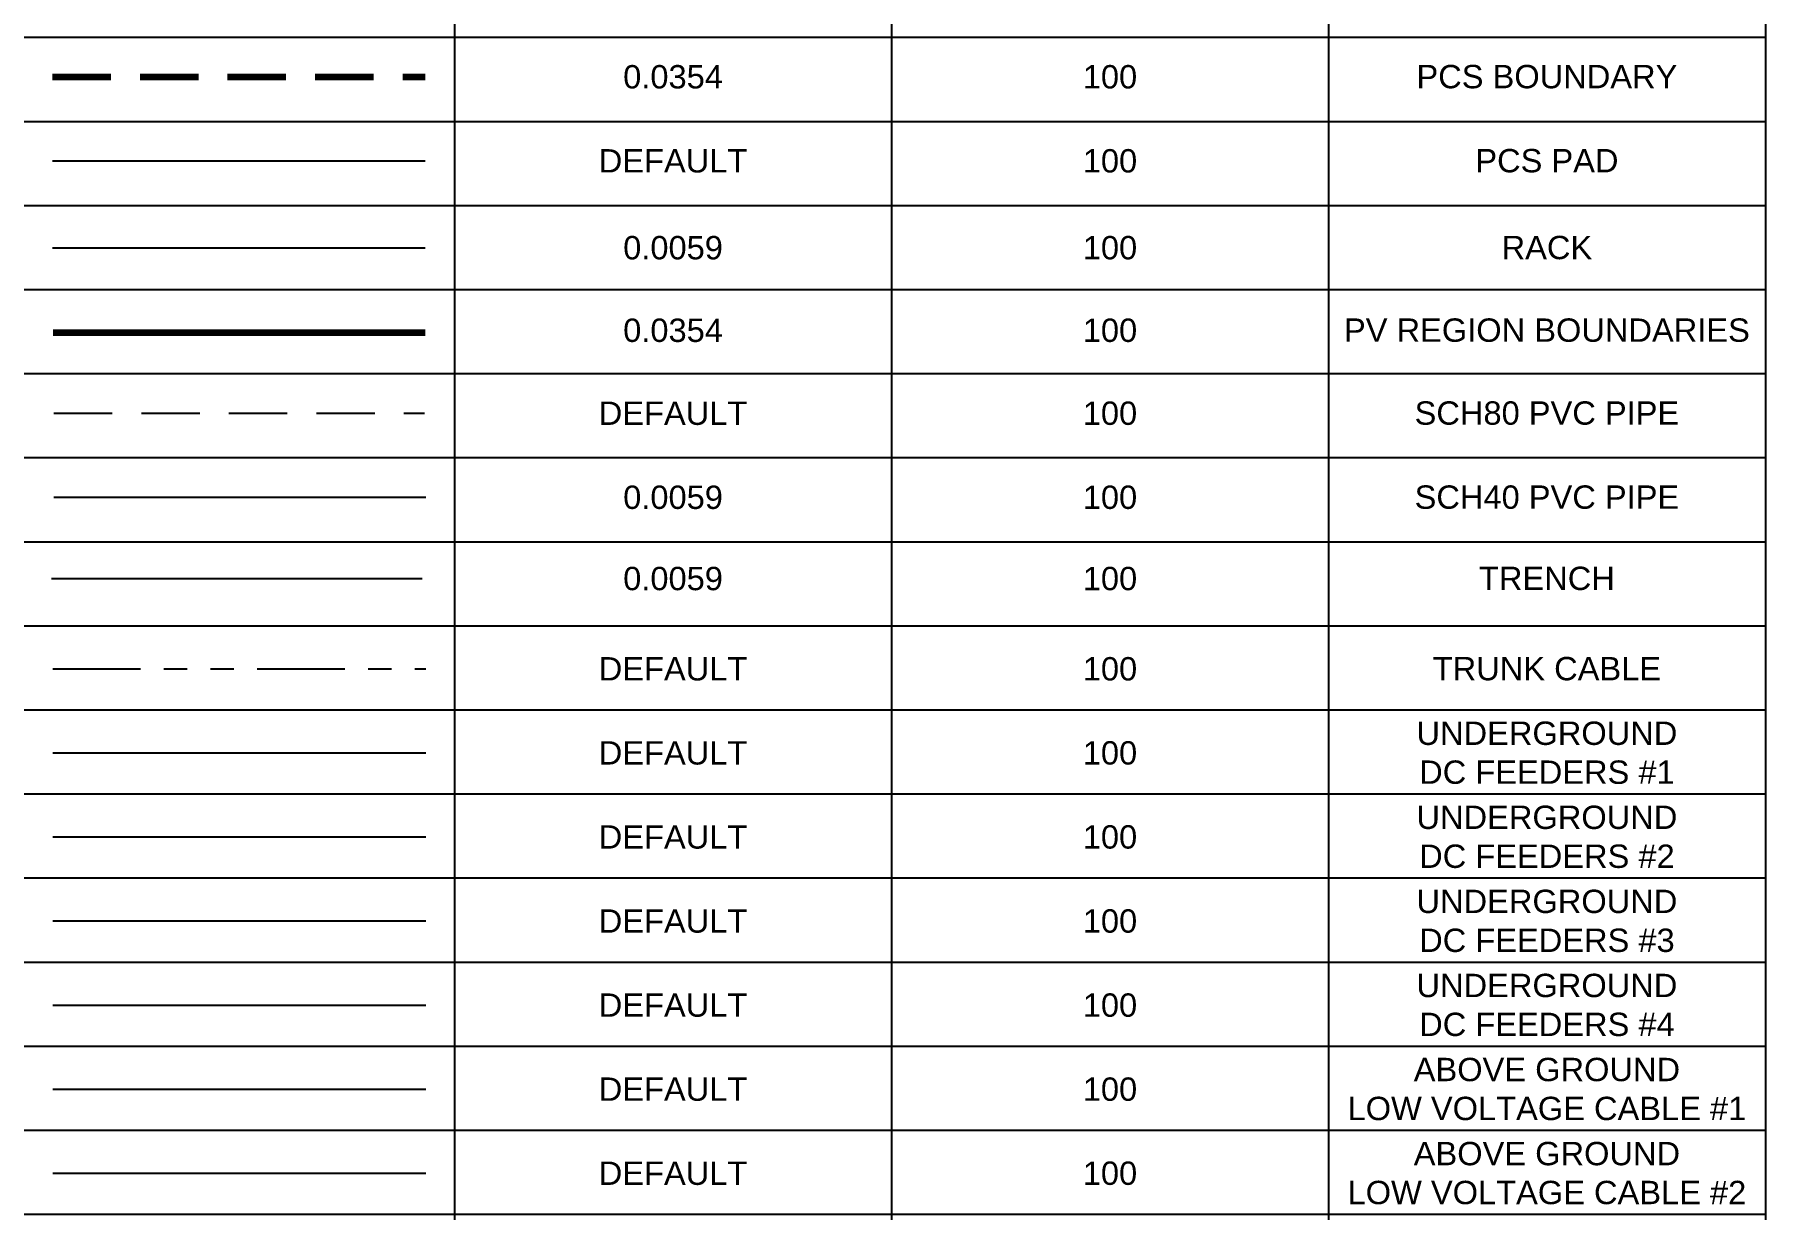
# Model space of a CAD drawing. Header units: inches. Extents: x -1851 to 6314, y -1304 to 4687.
# Drawn here: x -13.85 to -6.44, y 4.93 to 9.96 of the extents above; entities that cross this region are included whole.
import ezdxf
from ezdxf.enums import TextEntityAlignment as Align
from ezdxf.lldxf.tags import DXFTag

# ---------------------------------------------------------------- set-up
doc = ezdxf.new("R2010")
doc.units = ezdxf.units.IN
doc.header["$MEASUREMENT"] = 0
for name, pattern in [('DASHED2', [0.375, 0.25, -0.125]), ('HIDDEN', [0.375, 0.25, -0.125]), ('PHANTOM2', [1.25, 0.625, -0.125, 0.125, -0.125, 0.125, -0.125]), ('PHANTOM4', [0.6875, 0.3125, 0.0625, -0.0625, 0.0625, -0.0625, 0.0625, -0.0625])]:
    doc.linetypes.add(name, pattern=pattern)
doc.layers.add('PV-PCS BOUNDARY', color=222, linetype='DASHED2', lineweight=90)
doc.layers.add('PV-REGION BOUNDARIES', color=242, linetype='Continuous', lineweight=90)
for name, color, linetype in [('PV-PCS-PAD', 152, 'Continuous'), ('PV-RACK', 132, 'Continuous'), ('PV-SCH-40', 132, 'Continuous'), ('PV-SCH80', 212, 'HIDDEN'), ('PV-TRENCH', 12, 'Continuous'), ('PV-TRNK', 222, 'PHANTOM4'), ('PV-UG-DC1', 190, 'UGDC1'), ('PV-UG-DC2', 190, 'UGDC2'), ('PV-UG-DC3', 190, 'UGDC3'), ('PV-UG-DC4', 190, 'UGDC4'), ('PV-UG-LV1', 10, 'UGLV1'), ('PV-UG-LV2', 10, 'UGLV2')]:
    doc.layers.add(name, color=color, linetype=linetype)
doc.styles.add('NEI-A', font='arial.ttf')
tags = doc.linetypes.add('UGDC1', pattern='A,0.176989,-0.035266,["DC1",NEI-A,S=0.1,R=0,X=0,Y=-0.05],-0.314734,0.176989', length=0.703978).pattern_tags.tags
tags[6] = DXFTag(74, 10)
tags = doc.linetypes.add('UGDC2', pattern='A,0.176989,-0.035266,["DC2",NEI-A,S=0.1,R=0,X=0,Y=-0.05],-0.314734,0.176989', length=0.703978).pattern_tags.tags
tags[6] = DXFTag(74, 10)
tags = doc.linetypes.add('UGDC3', pattern='A,0.176989,-0.035266,["DC3",NEI-A,S=0.1,R=0,X=0,Y=-0.05],-0.314734,0.176989', length=0.703978).pattern_tags.tags
tags[6] = DXFTag(74, 10)
tags = doc.linetypes.add('UGDC4', pattern='A,0.176989,-0.035266,["DC4",NEI-A,S=0.1,R=0,X=0,Y=-0.05],-0.314734,0.176989', length=0.703978).pattern_tags.tags
tags[6] = DXFTag(74, 10)
tags = doc.linetypes.add('UGLV1', pattern='A,0.176989,-0.050716,["LV1",NEI-A,S=0.1,R=0,X=0,Y=-0.05],-0.299284,0.176989', length=0.703978).pattern_tags.tags
tags[6] = DXFTag(74, 10)
tags = doc.linetypes.add('UGLV2', pattern='A,0.176989,-0.050716,["LV2",NEI-A,S=0.1,R=0,X=0,Y=-0.05],-0.299284,0.176989', length=0.703978).pattern_tags.tags
tags[6] = DXFTag(74, 10)

# ---------------------------------------------------------------- blocks, each defined once
blk = doc.blocks.new('*T5')
at = {"color": 0, "linetype": 'ByBlock', "lineweight": -2, "transparency": 16777216}
for p, q in [((0, 0), (13.1013, 0)), ((0, 0), (0, -20.1923)), ((13.1013, 0), (13.1013, -20.1923)), ((0, -0.4533), (13.1013, -0.4533)), ((2.1269, -0.4533), (2.1269, -20.1923)), ((3.7432, -0.4533), (3.7432, -20.1923)), ((5.6149, -0.4533), (5.6149, -20.1923)), ((7.4865, -0.4533), (7.4865, -20.1923)), ((9.3581, -0.4533), (9.3581, -20.1923)), ((11.2297, -0.4533), (11.2297, -20.1923)), ((0, -1.1124), (13.1013, -1.1124)), ((0, -1.4724), (13.1013, -1.4724)), ((0, -1.8324), (13.1013, -1.8324)), ((0, -2.1924), (13.1013, -2.1924)), ((0, -2.5524), (13.1013, -2.5524)), ((0, -2.9124), (13.1013, -2.9124)), ((0, -3.2724), (13.1013, -3.2724)), ((0, -3.6324), (13.1013, -3.6324)), ((0, -3.9924), (13.1013, -3.9924)), ((0, -4.3524), (13.1013, -4.3524)), ((0, -4.7124), (13.1013, -4.7124)), ((0, -5.0724), (13.1013, -5.0724)), ((0, -5.4324), (13.1013, -5.4324)), ((0, -5.7924), (13.1013, -5.7924)), ((0, -6.1524), (13.1013, -6.1524)), ((0, -6.5124), (13.1013, -6.5124)), ((0, -6.8724), (13.1013, -6.8724)), ((0, -7.2324), (13.1013, -7.2324)), ((0, -7.5924), (13.1013, -7.5924)), ((0, -7.9524), (13.1013, -7.9524)), ((0, -8.3124), (13.1013, -8.3124)), ((0, -8.6724), (13.1013, -8.6724)), ((0, -9.0324), (13.1013, -9.0324)), ((0, -9.3924), (13.1013, -9.3924)), ((0, -9.7524), (13.1013, -9.7524)), ((0, -10.1124), (13.1013, -10.1124)), ((0, -10.4724), (13.1013, -10.4724)), ((0, -10.8324), (13.1013, -10.8324)), ((0, -11.1924), (13.1013, -11.1924)), ((0, -11.5524), (13.1013, -11.5524)), ((0, -11.9124), (13.1013, -11.9124)), ((0, -12.2724), (13.1013, -12.2724)), ((0, -12.6324), (13.1013, -12.6324)), ((0, -12.9924), (13.1013, -12.9924)), ((0, -13.3524), (13.1013, -13.3524)), ((0, -13.7124), (13.1013, -13.7124)), ((0, -14.0724), (13.1013, -14.0724)), ((0, -14.4324), (13.1013, -14.4324)), ((0, -14.7924), (13.1013, -14.7924)), ((0, -15.1524), (13.1013, -15.1524)), ((0, -15.5123), (13.1013, -15.5123)), ((0, -15.8723), (13.1013, -15.8723)), ((0, -16.2323), (13.1013, -16.2323)), ((0, -16.5923), (13.1013, -16.5923)), ((0, -16.9523), (13.1013, -16.9523)), ((0, -17.3123), (13.1013, -17.3123)), ((0, -17.6723), (13.1013, -17.6723)), ((0, -18.0323), (13.1013, -18.0323)), ((0, -18.3923), (13.1013, -18.3923)), ((0, -18.7523), (13.1013, -18.7523)), ((0, -19.1123), (13.1013, -19.1123)), ((0, -19.4723), (13.1013, -19.4723)), ((0, -19.8323), (13.1013, -19.8323)), ((0, -20.1923), (13.1013, -20.1923))]:
    blk.add_line(p, q, dxfattribs=at)
at = {"color": 0, "transparency": 16777216, "attachment_point": 5, "style": 'NEI-A'}
for s, insert, char_height, width in [('PV ELECTRICAL', (6.5507, -0.2267), 0.2, 12.981325), ('LAYER NAME', (1.0634, -0.7829), 0.15, 2.006866), ('LAYER COLOR', (2.9351, -0.7829), 0.15, 1.49637), ('PLOT COLOR', (4.679, -0.7829), 0.15, 1.751618), ('LINE TYPE', (6.5507, -0.7829), 0.15, 1.751618), ('LINE WEIGHT (IN.)', (8.4223, -0.7829), 0.15, 1.751618), ('SCREENING', (10.2939, -0.7829), 0.15, 1.751618), ('NOTES', (12.1655, -0.7829), 0.15, 1.751618)]:
    blk.add_mtext(s, dxfattribs=dict(at, insert=insert, char_height=char_height, width=width))
blk = doc.blocks.new('*T14')
at = {"color": 0, "linetype": 'ByBlock', "lineweight": -2, "transparency": 16777216}
for p, q in [((0, 0), (13.1013, 0)), ((0, 0), (0, -20.1923)), ((13.1013, 0), (13.1013, -20.1923)), ((0, -0.4533), (13.1013, -0.4533)), ((2.1269, -0.4533), (2.1269, -20.1923)), ((3.7432, -0.4533), (3.7432, -20.1923)), ((5.6149, -0.4533), (5.6149, -20.1923)), ((7.4865, -0.4533), (7.4865, -20.1923)), ((9.3581, -0.4533), (9.3581, -20.1923)), ((11.2297, -0.4533), (11.2297, -20.1923)), ((0, -1.1124), (13.1013, -1.1124)), ((0, -1.4724), (13.1013, -1.4724)), ((0, -1.8324), (13.1013, -1.8324)), ((0, -2.1924), (13.1013, -2.1924)), ((0, -2.5524), (13.1013, -2.5524)), ((0, -2.9124), (13.1013, -2.9124)), ((0, -3.2724), (13.1013, -3.2724)), ((0, -3.6324), (13.1013, -3.6324)), ((0, -3.9924), (13.1013, -3.9924)), ((0, -4.3524), (13.1013, -4.3524)), ((0, -4.7124), (13.1013, -4.7124)), ((0, -5.0724), (13.1013, -5.0724)), ((0, -5.4324), (13.1013, -5.4324)), ((0, -5.7924), (13.1013, -5.7924)), ((0, -6.1524), (13.1013, -6.1524)), ((0, -6.5124), (13.1013, -6.5124)), ((0, -6.8724), (13.1013, -6.8724)), ((0, -7.2324), (13.1013, -7.2324)), ((0, -7.5924), (13.1013, -7.5924)), ((0, -7.9524), (13.1013, -7.9524)), ((0, -8.3124), (13.1013, -8.3124)), ((0, -8.6724), (13.1013, -8.6724)), ((0, -9.0324), (13.1013, -9.0324)), ((0, -9.3924), (13.1013, -9.3924)), ((0, -9.7524), (13.1013, -9.7524)), ((0, -10.1124), (13.1013, -10.1124)), ((0, -10.4724), (13.1013, -10.4724)), ((0, -10.8324), (13.1013, -10.8324)), ((0, -11.1924), (13.1013, -11.1924)), ((0, -11.5524), (13.1013, -11.5524)), ((0, -11.9124), (13.1013, -11.9124)), ((0, -12.2724), (13.1013, -12.2724)), ((0, -12.6324), (13.1013, -12.6324)), ((0, -12.9924), (13.1013, -12.9924)), ((0, -13.3524), (13.1013, -13.3524)), ((0, -13.7124), (13.1013, -13.7124)), ((0, -14.0724), (13.1013, -14.0724)), ((0, -14.4324), (13.1013, -14.4324)), ((0, -14.7924), (13.1013, -14.7924)), ((0, -15.1524), (13.1013, -15.1524)), ((0, -15.5123), (13.1013, -15.5123)), ((0, -15.8723), (13.1013, -15.8723)), ((0, -16.2323), (13.1013, -16.2323)), ((0, -16.5923), (13.1013, -16.5923)), ((0, -16.9523), (13.1013, -16.9523)), ((0, -17.3123), (13.1013, -17.3123)), ((0, -17.6723), (13.1013, -17.6723)), ((0, -18.0323), (13.1013, -18.0323)), ((0, -18.3923), (13.1013, -18.3923)), ((0, -18.7523), (13.1013, -18.7523)), ((0, -19.1123), (13.1013, -19.1123)), ((0, -19.4723), (13.1013, -19.4723)), ((0, -19.8323), (13.1013, -19.8323)), ((0, -20.1923), (13.1013, -20.1923))]:
    blk.add_line(p, q, dxfattribs=at)
at = {"color": 0, "transparency": 16777216, "attachment_point": 5, "style": 'NEI-A'}
for s, insert, char_height, width in [('PV ELECTRICAL', (6.5507, -0.2267), 0.2, 12.981325), ('LAYER NAME', (1.0634, -0.7829), 0.15, 2.006866), ('LAYER COLOR', (2.9351, -0.7829), 0.15, 1.49637), ('PLOT COLOR', (4.679, -0.7829), 0.15, 1.751618), ('LINE TYPE', (6.5507, -0.7829), 0.15, 1.751618), ('LINE WEIGHT (IN.)', (8.4223, -0.7829), 0.15, 1.751618), ('SCREENING', (10.2939, -0.7829), 0.15, 1.751618), ('NOTES', (12.1655, -0.7829), 0.15, 1.751618)]:
    blk.add_mtext(s, dxfattribs=dict(at, insert=insert, char_height=char_height, width=width))
blk = doc.blocks.new('*T83')
at = {"color": 0, "linetype": 'ByBlock', "lineweight": -2, "transparency": 16777216}
for p, q in [((0, 0), (13.1013, 0)), ((0, 0), (0, -20.1923)), ((13.1013, 0), (13.1013, -20.1923)), ((0, -0.4533), (13.1013, -0.4533)), ((2.1269, -0.4533), (2.1269, -20.1923)), ((3.7432, -0.4533), (3.7432, -20.1923)), ((5.6149, -0.4533), (5.6149, -20.1923)), ((7.4865, -0.4533), (7.4865, -20.1923)), ((9.3581, -0.4533), (9.3581, -20.1923)), ((11.2297, -0.4533), (11.2297, -20.1923)), ((0, -1.1124), (13.1013, -1.1124)), ((0, -1.4724), (13.1013, -1.4724)), ((0, -1.8324), (13.1013, -1.8324)), ((0, -2.1924), (13.1013, -2.1924)), ((0, -2.5524), (13.1013, -2.5524)), ((0, -2.9124), (13.1013, -2.9124)), ((0, -3.2724), (13.1013, -3.2724)), ((0, -3.6324), (13.1013, -3.6324)), ((0, -3.9924), (13.1013, -3.9924)), ((0, -4.3524), (13.1013, -4.3524)), ((0, -4.7124), (13.1013, -4.7124)), ((0, -5.0724), (13.1013, -5.0724)), ((0, -5.4324), (13.1013, -5.4324)), ((0, -5.7924), (13.1013, -5.7924)), ((0, -6.1524), (13.1013, -6.1524)), ((0, -6.5124), (13.1013, -6.5124)), ((0, -6.8724), (13.1013, -6.8724)), ((0, -7.2324), (13.1013, -7.2324)), ((0, -7.5924), (13.1013, -7.5924)), ((0, -7.9524), (13.1013, -7.9524)), ((0, -8.3124), (13.1013, -8.3124)), ((0, -8.6724), (13.1013, -8.6724)), ((0, -9.0324), (13.1013, -9.0324)), ((0, -9.3924), (13.1013, -9.3924)), ((0, -9.7524), (13.1013, -9.7524)), ((0, -10.1124), (13.1013, -10.1124)), ((0, -10.4724), (13.1013, -10.4724)), ((0, -10.8324), (13.1013, -10.8324)), ((0, -11.1924), (13.1013, -11.1924)), ((0, -11.5524), (13.1013, -11.5524)), ((0, -11.9124), (13.1013, -11.9124)), ((0, -12.2724), (13.1013, -12.2724)), ((0, -12.6324), (13.1013, -12.6324)), ((0, -12.9924), (13.1013, -12.9924)), ((0, -13.3524), (13.1013, -13.3524)), ((0, -13.7124), (13.1013, -13.7124)), ((0, -14.0724), (13.1013, -14.0724)), ((0, -14.4324), (13.1013, -14.4324)), ((0, -14.7924), (13.1013, -14.7924)), ((0, -15.1524), (13.1013, -15.1524)), ((0, -15.5123), (13.1013, -15.5123)), ((0, -15.8723), (13.1013, -15.8723)), ((0, -16.2323), (13.1013, -16.2323)), ((0, -16.5923), (13.1013, -16.5923)), ((0, -16.9523), (13.1013, -16.9523)), ((0, -17.3123), (13.1013, -17.3123)), ((0, -17.6723), (13.1013, -17.6723)), ((0, -18.0323), (13.1013, -18.0323)), ((0, -18.3923), (13.1013, -18.3923)), ((0, -18.7523), (13.1013, -18.7523)), ((0, -19.1123), (13.1013, -19.1123)), ((0, -19.4723), (13.1013, -19.4723)), ((0, -19.8323), (13.1013, -19.8323)), ((0, -20.1923), (13.1013, -20.1923))]:
    blk.add_line(p, q, dxfattribs=at)
at = {"color": 0, "transparency": 16777216, "attachment_point": 5, "style": 'NEI-A'}
for s, insert, char_height, width in [('PV ELECTRICAL', (6.5507, -0.2267), 0.2, 12.981325), ('LAYER NAME', (1.0634, -0.7829), 0.15, 2.006866), ('LAYER COLOR', (2.9351, -0.7829), 0.15, 1.49637), ('PLOT COLOR', (4.679, -0.7829), 0.15, 1.751618), ('LINE TYPE', (6.5507, -0.7829), 0.15, 1.751618), ('LINE WEIGHT (IN.)', (8.4223, -0.7829), 0.15, 1.751618), ('SCREENING', (10.2939, -0.7829), 0.15, 1.751618), ('NOTES', (12.1655, -0.7829), 0.15, 1.751618)]:
    blk.add_mtext(s, dxfattribs=dict(at, insert=insert, char_height=char_height, width=width))
blk = doc.blocks.new('*T86')
at = {"color": 0, "linetype": 'ByBlock', "lineweight": -2, "transparency": 16777216}
for p, q in [((0, 0), (13.1013, 0)), ((0, 0), (0, -20.1923)), ((13.1013, 0), (13.1013, -20.1923)), ((0, -0.4533), (13.1013, -0.4533)), ((2.1269, -0.4533), (2.1269, -20.1923)), ((3.7432, -0.4533), (3.7432, -20.1923)), ((5.6149, -0.4533), (5.6149, -20.1923)), ((7.4865, -0.4533), (7.4865, -20.1923)), ((9.3581, -0.4533), (9.3581, -20.1923)), ((11.2297, -0.4533), (11.2297, -20.1923)), ((0, -1.1124), (13.1013, -1.1124)), ((0, -1.4724), (13.1013, -1.4724)), ((0, -1.8324), (13.1013, -1.8324)), ((0, -2.1924), (13.1013, -2.1924)), ((0, -2.5524), (13.1013, -2.5524)), ((0, -2.9124), (13.1013, -2.9124)), ((0, -3.2724), (13.1013, -3.2724)), ((0, -3.6324), (13.1013, -3.6324)), ((0, -3.9924), (13.1013, -3.9924)), ((0, -4.3524), (13.1013, -4.3524)), ((0, -4.7124), (13.1013, -4.7124)), ((0, -5.0724), (13.1013, -5.0724)), ((0, -5.4324), (13.1013, -5.4324)), ((0, -5.7924), (13.1013, -5.7924)), ((0, -6.1524), (13.1013, -6.1524)), ((0, -6.5124), (13.1013, -6.5124)), ((0, -6.8724), (13.1013, -6.8724)), ((0, -7.2324), (13.1013, -7.2324)), ((0, -7.5924), (13.1013, -7.5924)), ((0, -7.9524), (13.1013, -7.9524)), ((0, -8.3124), (13.1013, -8.3124)), ((0, -8.6724), (13.1013, -8.6724)), ((0, -9.0324), (13.1013, -9.0324)), ((0, -9.3924), (13.1013, -9.3924)), ((0, -9.7524), (13.1013, -9.7524)), ((0, -10.1124), (13.1013, -10.1124)), ((0, -10.4724), (13.1013, -10.4724)), ((0, -10.8324), (13.1013, -10.8324)), ((0, -11.1924), (13.1013, -11.1924)), ((0, -11.5524), (13.1013, -11.5524)), ((0, -11.9124), (13.1013, -11.9124)), ((0, -12.2724), (13.1013, -12.2724)), ((0, -12.6324), (13.1013, -12.6324)), ((0, -12.9924), (13.1013, -12.9924)), ((0, -13.3524), (13.1013, -13.3524)), ((0, -13.7124), (13.1013, -13.7124)), ((0, -14.0724), (13.1013, -14.0724)), ((0, -14.4324), (13.1013, -14.4324)), ((0, -14.7924), (13.1013, -14.7924)), ((0, -15.1524), (13.1013, -15.1524)), ((0, -15.5123), (13.1013, -15.5123)), ((0, -15.8723), (13.1013, -15.8723)), ((0, -16.2323), (13.1013, -16.2323)), ((0, -16.5923), (13.1013, -16.5923)), ((0, -16.9523), (13.1013, -16.9523)), ((0, -17.3123), (13.1013, -17.3123)), ((0, -17.6723), (13.1013, -17.6723)), ((0, -18.0323), (13.1013, -18.0323)), ((0, -18.3923), (13.1013, -18.3923)), ((0, -18.7523), (13.1013, -18.7523)), ((0, -19.1123), (13.1013, -19.1123)), ((0, -19.4723), (13.1013, -19.4723)), ((0, -19.8323), (13.1013, -19.8323)), ((0, -20.1923), (13.1013, -20.1923))]:
    blk.add_line(p, q, dxfattribs=at)
at = {"color": 0, "transparency": 16777216, "attachment_point": 5, "style": 'NEI-A'}
for s, insert, char_height, width in [('PV ELECTRICAL', (6.5507, -0.2267), 0.2, 12.981325), ('LAYER NAME', (1.0634, -0.7829), 0.15, 2.006866), ('LAYER COLOR', (2.9351, -0.7829), 0.15, 1.49637), ('PLOT COLOR', (4.679, -0.7829), 0.15, 1.751618), ('LINE TYPE', (6.5507, -0.7829), 0.15, 1.751618), ('LINE WEIGHT (IN.)', (8.4223, -0.7829), 0.15, 1.751618), ('SCREENING', (10.2939, -0.7829), 0.15, 1.751618), ('NOTES', (12.1655, -0.7829), 0.15, 1.751618)]:
    blk.add_mtext(s, dxfattribs=dict(at, insert=insert, char_height=char_height, width=width))

msp = doc.modelspace()

# ---------------------------------------------------------------- linework, layer by layer
at = {"layer": 'PV-PCS BOUNDARY'}
msp.add_lwpolyline([(-13.77473, 9.7807), (-12.17816, 9.7807)], dxfattribs=at)
msp.add_lwpolyline([(-13.77473, 9.7807), (-12.17816, 9.7807)], dxfattribs=at)
msp.add_lwpolyline([(-13.77473, 9.7807), (-12.17816, 9.7807)], dxfattribs=at)
msp.add_lwpolyline([(-13.77473, 9.7807), (-12.17816, 9.7807)], dxfattribs=at)
at = {"layer": 'PV-PCS-PAD'}
msp.add_lwpolyline([(-13.77473, 9.4207), (-12.17816, 9.4207)], dxfattribs=at)
msp.add_lwpolyline([(-13.77473, 9.4207), (-12.17816, 9.4207)], dxfattribs=at)
msp.add_lwpolyline([(-13.77473, 9.4207), (-12.17816, 9.4207)], dxfattribs=at)
msp.add_lwpolyline([(-13.77473, 9.4207), (-12.17816, 9.4207)], dxfattribs=at)
at = {"layer": 'PV-RACK'}
msp.add_lwpolyline([(-13.77473, 9.04875), (-12.17816, 9.04875)], dxfattribs=at)
msp.add_lwpolyline([(-13.77473, 9.04875), (-12.17816, 9.04875)], dxfattribs=at)
msp.add_lwpolyline([(-13.77473, 9.04875), (-12.17816, 9.04875)], dxfattribs=at)
msp.add_lwpolyline([(-13.77473, 9.04875), (-12.17816, 9.04875)], dxfattribs=at)
at = {"layer": 'PV-REGION BOUNDARIES'}
msp.add_lwpolyline([(-13.77239, 8.685), (-12.17873, 8.685)], dxfattribs=at)
msp.add_lwpolyline([(-13.77239, 8.685), (-12.17873, 8.685)], dxfattribs=at)
msp.add_lwpolyline([(-13.77239, 8.685), (-12.17873, 8.685)], dxfattribs=at)
msp.add_lwpolyline([(-13.77239, 8.685), (-12.17873, 8.685)], dxfattribs=at)
at = {"layer": 'PV-SCH-40'}
msp.add_line((-13.76921, 7.97995), (-12.17575, 7.97995), dxfattribs=at)
msp.add_line((-13.76921, 7.97995), (-12.17575, 7.97995), dxfattribs=at)
msp.add_line((-13.76921, 7.97995), (-12.17575, 7.97995), dxfattribs=at)
msp.add_line((-13.76921, 7.97995), (-12.17575, 7.97995), dxfattribs=at)
at = {"layer": 'PV-SCH80'}
msp.add_line((-13.76921, 8.33994), (-12.18097, 8.33994), dxfattribs=at)
msp.add_line((-13.76921, 8.33994), (-12.18097, 8.33994), dxfattribs=at)
msp.add_line((-13.76921, 8.33994), (-12.18097, 8.33994), dxfattribs=at)
msp.add_line((-13.76921, 8.33994), (-12.18097, 8.33994), dxfattribs=at)
at = {"layer": 'PV-TRENCH'}
msp.add_line((-13.7787, 7.63199), (-12.19091, 7.63199), dxfattribs=at)
msp.add_line((-13.7787, 7.63199), (-12.19091, 7.63199), dxfattribs=at)
msp.add_line((-13.7787, 7.63199), (-12.19091, 7.63199), dxfattribs=at)
msp.add_line((-13.7787, 7.63199), (-12.19091, 7.63199), dxfattribs=at)
at = {"layer": 'PV-TRNK'}
msp.add_lwpolyline([(-13.77283, 7.24545), (-12.17595, 7.24545)], dxfattribs=at)
msp.add_lwpolyline([(-13.77283, 7.24545), (-12.17595, 7.24545)], dxfattribs=at)
msp.add_lwpolyline([(-13.77283, 7.24545), (-12.17595, 7.24545)], dxfattribs=at)
msp.add_lwpolyline([(-13.77283, 7.24545), (-12.17595, 7.24545)], dxfattribs=at)
at = {"layer": 'PV-UG-DC1'}
msp.add_lwpolyline([(-13.77283, 6.88545), (-12.17595, 6.88545)], dxfattribs=at)
msp.add_lwpolyline([(-13.77283, 6.88545), (-12.17595, 6.88545)], dxfattribs=at)
msp.add_lwpolyline([(-13.77283, 6.88545), (-12.17595, 6.88545)], dxfattribs=at)
msp.add_lwpolyline([(-13.77283, 6.88545), (-12.17595, 6.88545)], dxfattribs=at)
at = {"layer": 'PV-UG-DC2'}
msp.add_lwpolyline([(-13.77283, 6.52545), (-12.17595, 6.52545)], dxfattribs=at)
msp.add_lwpolyline([(-13.77283, 6.52545), (-12.17595, 6.52545)], dxfattribs=at)
msp.add_lwpolyline([(-13.77283, 6.52545), (-12.17595, 6.52545)], dxfattribs=at)
msp.add_lwpolyline([(-13.77283, 6.52545), (-12.17595, 6.52545)], dxfattribs=at)
at = {"layer": 'PV-UG-DC3'}
msp.add_lwpolyline([(-13.77283, 6.16545), (-12.17595, 6.16545)], dxfattribs=at)
msp.add_lwpolyline([(-13.77283, 6.16545), (-12.17595, 6.16545)], dxfattribs=at)
msp.add_lwpolyline([(-13.77283, 6.16545), (-12.17595, 6.16545)], dxfattribs=at)
msp.add_lwpolyline([(-13.77283, 6.16545), (-12.17595, 6.16545)], dxfattribs=at)
msp.add_lwpolyline([(-13.77283, 6.16545), (-12.17595, 6.16545)], dxfattribs=at)
msp.add_lwpolyline([(-13.77283, 6.16545), (-12.17595, 6.16545)], dxfattribs=at)
msp.add_lwpolyline([(-13.77283, 6.16545), (-12.17595, 6.16545)], dxfattribs=at)
msp.add_lwpolyline([(-13.77283, 6.16545), (-12.17595, 6.16545)], dxfattribs=at)
at = {"layer": 'PV-UG-DC4'}
msp.add_lwpolyline([(-13.77283, 5.80545), (-12.17595, 5.80545)], dxfattribs=at)
msp.add_lwpolyline([(-13.77283, 5.80545), (-12.17595, 5.80545)], dxfattribs=at)
msp.add_lwpolyline([(-13.77283, 5.80545), (-12.17595, 5.80545)], dxfattribs=at)
msp.add_lwpolyline([(-13.77283, 5.80545), (-12.17595, 5.80545)], dxfattribs=at)
at = {"layer": 'PV-UG-LV1'}
msp.add_lwpolyline([(-13.77283, 5.44545), (-12.17595, 5.44545)], dxfattribs=at)
msp.add_lwpolyline([(-13.77283, 5.44545), (-12.17595, 5.44545)], dxfattribs=at)
msp.add_lwpolyline([(-13.77283, 5.44545), (-12.17595, 5.44545)], dxfattribs=at)
msp.add_lwpolyline([(-13.77283, 5.44545), (-12.17595, 5.44545)], dxfattribs=at)
at = {"layer": 'PV-UG-LV2'}
msp.add_lwpolyline([(-13.77283, 5.08545), (-12.17595, 5.08545)], dxfattribs=at)
msp.add_lwpolyline([(-13.77283, 5.08545), (-12.17595, 5.08545)], dxfattribs=at)
msp.add_lwpolyline([(-13.77283, 5.08545), (-12.17595, 5.08545)], dxfattribs=at)
msp.add_lwpolyline([(-13.77283, 5.08545), (-12.17595, 5.08545)], dxfattribs=at)

# ---------------------------------------------------------------- block references
for name in ['*T5', '*T14', '*T83', '*T86']:
    msp.add_blockref(name, (-19.53896, 20.06204))

# ---------------------------------------------------------------- texts
at = {"layer": 'PV-PCS BOUNDARY', "style": 'NEI-A'}
for s, p in [('0.0354', (-11.11668, 9.7807)), ('0.0354', (-11.11668, 9.7807)), ('0.0354', (-11.11668, 9.7807)), ('0.0354', (-11.11668, 9.7807)), ('100', (-9.24507, 9.7807)), ('100', (-9.24507, 9.7807)), ('100', (-9.24507, 9.7807)), ('100', (-9.24507, 9.7807))]:
    msp.add_text(s, height=0.1, dxfattribs=at).set_placement(p, align=Align.MIDDLE_CENTER)
at = {"layer": 'PV-PCS BOUNDARY', "insert": (-7.37345, 9.7807), "char_height": 0.1, "attachment_point": 5, "style": 'NEI-A'}
msp.add_mtext('PCS BOUNDARY', dxfattribs=at)
msp.add_mtext('PCS BOUNDARY', dxfattribs=at)
msp.add_mtext('PCS BOUNDARY', dxfattribs=at)
msp.add_mtext('PCS BOUNDARY', dxfattribs=at)
at = {"layer": 'PV-PCS-PAD', "style": 'NEI-A'}
for s, p in [('DEFAULT', (-11.11668, 9.4207)), ('DEFAULT', (-11.11668, 9.4207)), ('DEFAULT', (-11.11668, 9.4207)), ('DEFAULT', (-11.11668, 9.4207)), ('100', (-9.24507, 9.4207)), ('100', (-9.24507, 9.4207)), ('100', (-9.24507, 9.4207)), ('100', (-9.24507, 9.4207))]:
    msp.add_text(s, height=0.1, dxfattribs=at).set_placement(p, align=Align.MIDDLE_CENTER)
at = {"layer": 'PV-PCS-PAD', "insert": (-7.37345, 9.4207), "char_height": 0.1, "attachment_point": 5, "style": 'NEI-A'}
msp.add_mtext('PCS PAD', dxfattribs=at)
msp.add_mtext('PCS PAD', dxfattribs=at)
msp.add_mtext('PCS PAD', dxfattribs=at)
msp.add_mtext('PCS PAD', dxfattribs=at)
at = {"layer": 'PV-RACK', "style": 'NEI-A'}
for s, p in [('0.0059', (-11.11668, 9.04875)), ('0.0059', (-11.11668, 9.04875)), ('0.0059', (-11.11668, 9.04875)), ('0.0059', (-11.11668, 9.04875)), ('100', (-9.24507, 9.04875)), ('100', (-9.24507, 9.04875)), ('100', (-9.24507, 9.04875)), ('100', (-9.24507, 9.04875))]:
    msp.add_text(s, height=0.1, dxfattribs=at).set_placement(p, align=Align.MIDDLE_CENTER)
at = {"layer": 'PV-RACK', "insert": (-7.37345, 9.04875), "char_height": 0.1, "attachment_point": 5, "style": 'NEI-A'}
msp.add_mtext('RACK', dxfattribs=at)
msp.add_mtext('RACK', dxfattribs=at)
msp.add_mtext('RACK', dxfattribs=at)
msp.add_mtext('RACK', dxfattribs=at)
at = {"layer": 'PV-REGION BOUNDARIES', "style": 'NEI-A'}
for s, p in [('0.0354', (-11.11668, 8.69504)), ('0.0354', (-11.11668, 8.69504)), ('0.0354', (-11.11668, 8.69504)), ('0.0354', (-11.11668, 8.69504)), ('100', (-9.24507, 8.69504)), ('100', (-9.24507, 8.69504)), ('100', (-9.24507, 8.69504)), ('100', (-9.24507, 8.69504))]:
    msp.add_text(s, height=0.1, dxfattribs=at).set_placement(p, align=Align.MIDDLE_CENTER)
at = {"layer": 'PV-REGION BOUNDARIES', "insert": (-7.37345, 8.69504), "char_height": 0.1, "attachment_point": 5, "style": 'NEI-A'}
msp.add_mtext('PV REGION BOUNDARIES', dxfattribs=at)
msp.add_mtext('PV REGION BOUNDARIES', dxfattribs=at)
msp.add_mtext('PV REGION BOUNDARIES', dxfattribs=at)
msp.add_mtext('PV REGION BOUNDARIES', dxfattribs=at)
at = {"layer": 'PV-SCH-40', "style": 'NEI-A'}
for s, p in [('0.0059', (-11.11668, 7.97995)), ('0.0059', (-11.11668, 7.97995)), ('0.0059', (-11.11668, 7.97995)), ('0.0059', (-11.11668, 7.97995)), ('100', (-9.24507, 7.97995)), ('100', (-9.24507, 7.97995)), ('100', (-9.24507, 7.97995)), ('100', (-9.24507, 7.97995))]:
    msp.add_text(s, height=0.1, dxfattribs=at).set_placement(p, align=Align.MIDDLE_CENTER)
at = {"layer": 'PV-SCH-40', "linetype": 'PHANTOM2', "insert": (-7.37345, 7.97995), "char_height": 0.1, "attachment_point": 5, "style": 'NEI-A'}
msp.add_mtext('SCH40 PVC PIPE', dxfattribs=at)
msp.add_mtext('SCH40 PVC PIPE', dxfattribs=at)
msp.add_mtext('SCH40 PVC PIPE', dxfattribs=at)
msp.add_mtext('SCH40 PVC PIPE', dxfattribs=at)
at = {"layer": 'PV-SCH80', "style": 'NEI-A'}
for s, p in [('DEFAULT', (-11.11668, 8.33994)), ('DEFAULT', (-11.11668, 8.33994)), ('DEFAULT', (-11.11668, 8.33994)), ('DEFAULT', (-11.11668, 8.33994)), ('100', (-9.24507, 8.33994)), ('100', (-9.24507, 8.33994)), ('100', (-9.24507, 8.33994)), ('100', (-9.24507, 8.33994))]:
    msp.add_text(s, height=0.1, dxfattribs=at).set_placement(p, align=Align.MIDDLE_CENTER)
at = {"layer": 'PV-SCH80', "linetype": 'PHANTOM2', "insert": (-7.37345, 8.33994), "char_height": 0.1, "width": 1.3118371, "attachment_point": 5, "style": 'NEI-A'}
msp.add_mtext('SCH80 PVC PIPE', dxfattribs=at)
msp.add_mtext('SCH80 PVC PIPE', dxfattribs=at)
msp.add_mtext('SCH80 PVC PIPE', dxfattribs=at)
msp.add_mtext('SCH80 PVC PIPE', dxfattribs=at)
at = {"layer": 'PV-TRENCH', "style": 'NEI-A'}
for s, p in [('0.0059', (-11.11668, 7.63199)), ('0.0059', (-11.11668, 7.63199)), ('0.0059', (-11.11668, 7.63199)), ('0.0059', (-11.11668, 7.63199)), ('100', (-9.24507, 7.63199)), ('100', (-9.24507, 7.63199)), ('100', (-9.24507, 7.63199)), ('100', (-9.24507, 7.63199))]:
    msp.add_text(s, height=0.1, dxfattribs=at).set_placement(p, align=Align.MIDDLE_CENTER)
at = {"layer": 'PV-TRENCH', "linetype": 'PHANTOM2', "insert": (-7.37345, 7.63199), "char_height": 0.1, "attachment_point": 5, "style": 'NEI-A'}
msp.add_mtext('TRENCH', dxfattribs=at)
msp.add_mtext('TRENCH', dxfattribs=at)
msp.add_mtext('TRENCH', dxfattribs=at)
msp.add_mtext('TRENCH', dxfattribs=at)
at = {"layer": 'PV-TRNK', "style": 'NEI-A'}
for s, p in [('DEFAULT', (-11.11668, 7.24545)), ('DEFAULT', (-11.11668, 7.24545)), ('DEFAULT', (-11.11668, 7.24545)), ('DEFAULT', (-11.11668, 7.24545)), ('100', (-9.24507, 7.24545)), ('100', (-9.24507, 7.24545)), ('100', (-9.24507, 7.24545)), ('100', (-9.24507, 7.24545))]:
    msp.add_text(s, height=0.1, dxfattribs=at).set_placement(p, align=Align.MIDDLE_CENTER)
at = {"layer": 'PV-TRNK', "linetype": 'PHANTOM2', "insert": (-7.37345, 7.24545), "char_height": 0.1, "attachment_point": 5, "style": 'NEI-A'}
msp.add_mtext('TRUNK CABLE', dxfattribs=at)
msp.add_mtext('TRUNK CABLE', dxfattribs=at)
msp.add_mtext('TRUNK CABLE', dxfattribs=at)
msp.add_mtext('TRUNK CABLE', dxfattribs=at)
at = {"layer": 'PV-UG-DC1', "style": 'NEI-A'}
for s, p in [('DEFAULT', (-11.11668, 6.88545)), ('DEFAULT', (-11.11668, 6.88545)), ('DEFAULT', (-11.11668, 6.88545)), ('DEFAULT', (-11.11668, 6.88545)), ('100', (-9.24507, 6.88545)), ('100', (-9.24507, 6.88545)), ('100', (-9.24507, 6.88545)), ('100', (-9.24507, 6.88545))]:
    msp.add_text(s, height=0.1, dxfattribs=at).set_placement(p, align=Align.MIDDLE_CENTER)
at = {"layer": 'PV-UG-DC1', "linetype": 'PHANTOM2', "insert": (-7.37345, 6.88545), "char_height": 0.1, "attachment_point": 5, "style": 'NEI-A'}
msp.add_mtext('UNDERGROUND \\PDC FEEDERS #1', dxfattribs=at)
msp.add_mtext('UNDERGROUND \\PDC FEEDERS #1', dxfattribs=at)
msp.add_mtext('UNDERGROUND \\PDC FEEDERS #1', dxfattribs=at)
msp.add_mtext('UNDERGROUND \\PDC FEEDERS #1', dxfattribs=at)
at = {"layer": 'PV-UG-DC2', "style": 'NEI-A'}
for s, p in [('DEFAULT', (-11.11668, 6.52545)), ('DEFAULT', (-11.11668, 6.52545)), ('DEFAULT', (-11.11668, 6.52545)), ('DEFAULT', (-11.11668, 6.52545)), ('100', (-9.24507, 6.52545)), ('100', (-9.24507, 6.52545)), ('100', (-9.24507, 6.52545)), ('100', (-9.24507, 6.52545))]:
    msp.add_text(s, height=0.1, dxfattribs=at).set_placement(p, align=Align.MIDDLE_CENTER)
at = {"layer": 'PV-UG-DC2', "linetype": 'PHANTOM2', "insert": (-7.37345, 6.52545), "char_height": 0.1, "attachment_point": 5, "style": 'NEI-A'}
msp.add_mtext('UNDERGROUND \\PDC FEEDERS #2', dxfattribs=at)
msp.add_mtext('UNDERGROUND \\PDC FEEDERS #2', dxfattribs=at)
msp.add_mtext('UNDERGROUND \\PDC FEEDERS #2', dxfattribs=at)
msp.add_mtext('UNDERGROUND \\PDC FEEDERS #2', dxfattribs=at)
at = {"layer": 'PV-UG-DC3', "style": 'NEI-A'}
for s, p in [('DEFAULT', (-11.11668, 6.16545)), ('DEFAULT', (-11.11668, 6.16545)), ('DEFAULT', (-11.11668, 6.16545)), ('DEFAULT', (-11.11668, 6.16545)), ('100', (-9.24507, 6.16545)), ('100', (-9.24507, 6.16545)), ('100', (-9.24507, 6.16545)), ('100', (-9.24507, 6.16545))]:
    msp.add_text(s, height=0.1, dxfattribs=at).set_placement(p, align=Align.MIDDLE_CENTER)
at = {"layer": 'PV-UG-DC3', "linetype": 'PHANTOM2', "insert": (-7.37345, 6.16545), "char_height": 0.1, "attachment_point": 5, "style": 'NEI-A'}
msp.add_mtext('UNDERGROUND \\PDC FEEDERS #3', dxfattribs=at)
msp.add_mtext('UNDERGROUND \\PDC FEEDERS #3', dxfattribs=at)
msp.add_mtext('UNDERGROUND \\PDC FEEDERS #3', dxfattribs=at)
msp.add_mtext('UNDERGROUND \\PDC FEEDERS #3', dxfattribs=at)
at = {"layer": 'PV-UG-DC4', "style": 'NEI-A'}
for s, p in [('100', (-9.24507, 5.80545)), ('100', (-9.24507, 5.80545)), ('100', (-9.24507, 5.80545)), ('100', (-9.24507, 5.80545)), ('DEFAULT', (-11.11668, 5.80545)), ('DEFAULT', (-11.11668, 5.80545)), ('DEFAULT', (-11.11668, 5.80545)), ('DEFAULT', (-11.11668, 5.80545))]:
    msp.add_text(s, height=0.1, dxfattribs=at).set_placement(p, align=Align.MIDDLE_CENTER)
at = {"layer": 'PV-UG-DC4', "linetype": 'PHANTOM2', "insert": (-7.37345, 5.80545), "char_height": 0.1, "attachment_point": 5, "style": 'NEI-A'}
msp.add_mtext('UNDERGROUND \\PDC FEEDERS #4', dxfattribs=at)
msp.add_mtext('UNDERGROUND \\PDC FEEDERS #4', dxfattribs=at)
msp.add_mtext('UNDERGROUND \\PDC FEEDERS #4', dxfattribs=at)
msp.add_mtext('UNDERGROUND \\PDC FEEDERS #4', dxfattribs=at)
at = {"layer": 'PV-UG-LV1', "style": 'NEI-A'}
for s, p in [('DEFAULT', (-11.11668, 5.44545)), ('DEFAULT', (-11.11668, 5.44545)), ('DEFAULT', (-11.11668, 5.44545)), ('DEFAULT', (-11.11668, 5.44545)), ('100', (-9.24507, 5.44545)), ('100', (-9.24507, 5.44545)), ('100', (-9.24507, 5.44545)), ('100', (-9.24507, 5.44545))]:
    msp.add_text(s, height=0.1, dxfattribs=at).set_placement(p, align=Align.MIDDLE_CENTER)
at = {"layer": 'PV-UG-LV1', "linetype": 'PHANTOM2', "insert": (-7.37345, 5.44545), "char_height": 0.1, "attachment_point": 5, "style": 'NEI-A'}
msp.add_mtext('ABOVE GROUND \\PLOW VOLTAGE CABLE #1', dxfattribs=at)
msp.add_mtext('ABOVE GROUND \\PLOW VOLTAGE CABLE #1', dxfattribs=at)
msp.add_mtext('ABOVE GROUND \\PLOW VOLTAGE CABLE #1', dxfattribs=at)
msp.add_mtext('ABOVE GROUND \\PLOW VOLTAGE CABLE #1', dxfattribs=at)
at = {"layer": 'PV-UG-LV2', "style": 'NEI-A'}
for s, p in [('DEFAULT', (-11.11668, 5.08545)), ('DEFAULT', (-11.11668, 5.08545)), ('DEFAULT', (-11.11668, 5.08545)), ('DEFAULT', (-11.11668, 5.08545)), ('100', (-9.24507, 5.08545)), ('100', (-9.24507, 5.08545)), ('100', (-9.24507, 5.08545)), ('100', (-9.24507, 5.08545))]:
    msp.add_text(s, height=0.1, dxfattribs=at).set_placement(p, align=Align.MIDDLE_CENTER)
at = {"layer": 'PV-UG-LV2', "linetype": 'PHANTOM2', "insert": (-7.37345, 5.08545), "char_height": 0.1, "attachment_point": 5, "style": 'NEI-A'}
msp.add_mtext('ABOVE GROUND \\PLOW VOLTAGE CABLE #2', dxfattribs=at)
msp.add_mtext('ABOVE GROUND \\PLOW VOLTAGE CABLE #2', dxfattribs=at)
msp.add_mtext('ABOVE GROUND \\PLOW VOLTAGE CABLE #2', dxfattribs=at)
msp.add_mtext('ABOVE GROUND \\PLOW VOLTAGE CABLE #2', dxfattribs=at)

doc.saveas('drawing.dxf')
